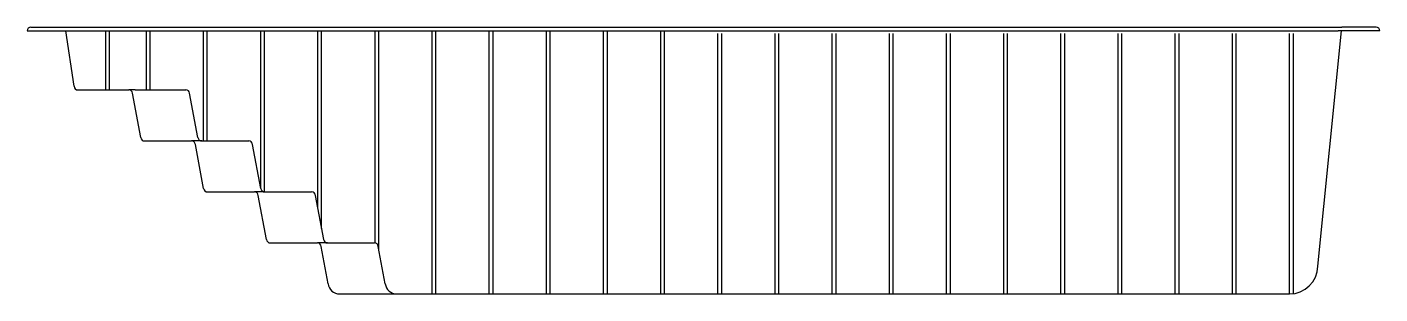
# Model space of a CAD drawing. Extents: x -1198.9 to -1191.8, y 410.74 to 412.14.
import ezdxf

# ---------------------------------------------------------------- set-up
doc = ezdxf.new("R2010")
doc.units = 0
doc.header["$LTSCALE"] = 10
doc.header["$MEASUREMENT"] = 0
doc.layers.add('Piscinas_Fibratec', color=4, linetype='CONTINUOUS')

msp = doc.modelspace()

# ---------------------------------------------------------------- linework, layer by layer
at = {"layer": 'Piscinas_Fibratec', "color": 2}
for p, q in [((-1198.898, 412.1179), (-1198.678, 412.1179)), ((-1198.878, 412.1379), (-1198.698, 412.1379)), ((-1198.698, 412.1379), (-1195.4266, 412.1379)), ((-1198.678, 412.1179), (-1195.4266, 412.1179)), ((-1195.4266, 412.1379), (-1191.998, 412.1379)), ((-1195.4266, 412.1179), (-1192.018, 412.1179)), ((-1191.798, 412.1179), (-1192.018, 412.1179)), ((-1191.818, 412.1379), (-1191.998, 412.1379))]:
    msp.add_line(p, q, dxfattribs=at)
at = {"layer": 'Piscinas_Fibratec'}
for p, q in [((-1198.651, 411.8273), (-1198.695, 412.1179)), ((-1192.1235, 410.8836), (-1192, 412.1179)), ((-1198.631, 411.8079), (-1198.3646, 411.8079)), ((-1198.331, 411.8079), (-1198.3646, 411.8079)), ((-1198.331, 411.8079), (-1198.0646, 411.8079)), ((-1198.3013, 411.5579), (-1198.3449, 411.7911)), ((-1198.0013, 411.5579), (-1198.0449, 411.7911)), ((-1198.2815, 411.5404), (-1198.0346, 411.5404)), ((-1197.9815, 411.5404), (-1198.0346, 411.5404)), ((-1197.9713, 411.2906), (-1198.0147, 411.5224)), ((-1197.9815, 411.5404), (-1197.7346, 411.5404)), ((-1197.6713, 411.2906), (-1197.7147, 411.5224)), ((-1197.9515, 411.2729), (-1197.7046, 411.2729)), ((-1197.6515, 411.2729), (-1197.7046, 411.2729)), ((-1197.6414, 411.0237), (-1197.6847, 411.255)), ((-1197.6515, 411.2729), (-1197.4046, 411.2729)), ((-1197.3414, 411.0237), (-1197.3847, 411.255)), ((-1197.6215, 411.0054), (-1197.3745, 411.0054)), ((-1197.3215, 411.0054), (-1197.3745, 411.0054)), ((-1197.318, 410.7911), (-1197.3546, 410.9869)), ((-1197.3215, 411.0054), (-1197.0745, 411.0054)), ((-1197.018, 410.7911), (-1197.0546, 410.9869)), ((-1197.2584, 410.7379), (-1195.4266, 410.7379)), ((-1195.4266, 410.7379), (-1192.2734, 410.7379))]:
    msp.add_line(p, q, dxfattribs=at)
at = {"layer": 'Piscinas_Fibratec', "color": 1}
for p, q in [((-1198.4852, 411.8079), (-1198.4852, 412.1136)), ((-1198.4652, 411.8079), (-1198.4652, 412.1136)), ((-1198.272, 411.8079), (-1198.272, 412.1136)), ((-1198.252, 411.8079), (-1198.252, 412.1136)), ((-1197.972, 411.5404), (-1197.972, 412.1136)), ((-1197.952, 411.5404), (-1197.952, 412.1136)), ((-1197.672, 411.2943), (-1197.672, 412.1136)), ((-1197.652, 411.2729), (-1197.652, 412.1136)), ((-1197.372, 411.1873), (-1197.372, 412.1136)), ((-1197.352, 411.0803), (-1197.352, 412.1136)), ((-1197.072, 411.0053), (-1197.072, 412.1136)), ((-1197.052, 410.9733), (-1197.052, 412.1136)), ((-1196.772, 410.7379), (-1196.772, 412.1136)), ((-1196.752, 410.7379), (-1196.752, 412.1136)), ((-1196.472, 410.7379), (-1196.472, 412.1136)), ((-1196.452, 410.7379), (-1196.452, 412.1136)), ((-1196.172, 410.7379), (-1196.172, 412.1136)), ((-1196.152, 410.7379), (-1196.152, 412.1136)), ((-1195.872, 410.7379), (-1195.872, 412.1136)), ((-1195.852, 410.7379), (-1195.852, 412.1136)), ((-1195.572, 410.7379), (-1195.572, 412.1136)), ((-1195.552, 410.7379), (-1195.552, 412.1136)), ((-1195.272, 410.7379), (-1195.272, 412.1048)), ((-1195.252, 410.7379), (-1195.252, 412.1048)), ((-1194.972, 410.7379), (-1194.972, 412.1048)), ((-1194.952, 410.7379), (-1194.952, 412.1048)), ((-1194.672, 410.7379), (-1194.672, 412.1048)), ((-1194.652, 410.7379), (-1194.652, 412.1048)), ((-1194.372, 410.7379), (-1194.372, 412.1048)), ((-1194.352, 410.7379), (-1194.352, 412.1048)), ((-1194.072, 410.7379), (-1194.072, 412.1048)), ((-1194.052, 410.7379), (-1194.052, 412.1048)), ((-1193.772, 410.7379), (-1193.772, 412.1048)), ((-1193.752, 410.7379), (-1193.752, 412.1048)), ((-1193.472, 410.7379), (-1193.472, 412.1048)), ((-1193.452, 410.7379), (-1193.452, 412.1048)), ((-1193.172, 410.7379), (-1193.172, 412.1048)), ((-1193.152, 410.7379), (-1193.152, 412.1048)), ((-1192.872, 410.7379), (-1192.872, 412.1048)), ((-1192.852, 410.7379), (-1192.852, 412.1048)), ((-1192.572, 410.7379), (-1192.572, 412.1048)), ((-1192.552, 410.7379), (-1192.552, 412.1048)), ((-1192.272, 410.7394), (-1192.272, 412.1048)), ((-1192.252, 410.7394), (-1192.252, 412.1048))]:
    msp.add_line(p, q, dxfattribs=at)
at = {"layer": 'Piscinas_Fibratec', "color": 2}
for centre, start, end in [((-1198.878, 412.1179), 90, 180), ((-1191.818, 412.1179), 360, 90)]:
    msp.add_arc(centre, 0.02, start, end, dxfattribs=at)
at = {"layer": 'Piscinas_Fibratec'}
for centre, radius, start, end in [((-1198.631, 411.8279), 0.02, 181.73506, 270), ((-1198.3646, 411.7879), 0.02, 9.04089, 90), ((-1198.0646, 411.7879), 0.02, 9.04089, 90), ((-1198.2815, 411.5604), 0.02, 187.27999, 270), ((-1198.0346, 411.5204), 0.02, 5.80084, 90), ((-1197.9815, 411.5604), 0.02, 187.27999, 270), ((-1197.7346, 411.5204), 0.02, 5.80084, 90), ((-1197.9515, 411.2929), 0.02, 186.57878, 270), ((-1197.7046, 411.2529), 0.02, 5.91617, 90), ((-1197.6515, 411.2929), 0.02, 186.57878, 270), ((-1197.4046, 411.2529), 0.02, 5.91617, 90), ((-1197.6215, 411.0254), 0.02, 184.93442, 270), ((-1197.3215, 411.0254), 0.02, 184.93442, 270), ((-1197.3745, 410.9854), 0.02, 4.37779, 90), ((-1197.0745, 410.9854), 0.02, 4.37779, 90), ((-1192.2734, 410.8879), 0.15, 270, 358.37086), ((-1197.2584, 410.7979), 0.06, 186.54842, 270), ((-1196.9584, 410.7979), 0.06, 186.54842, 270)]:
    msp.add_arc(centre, radius, start, end, dxfattribs=at)

doc.saveas('drawing.dxf')
